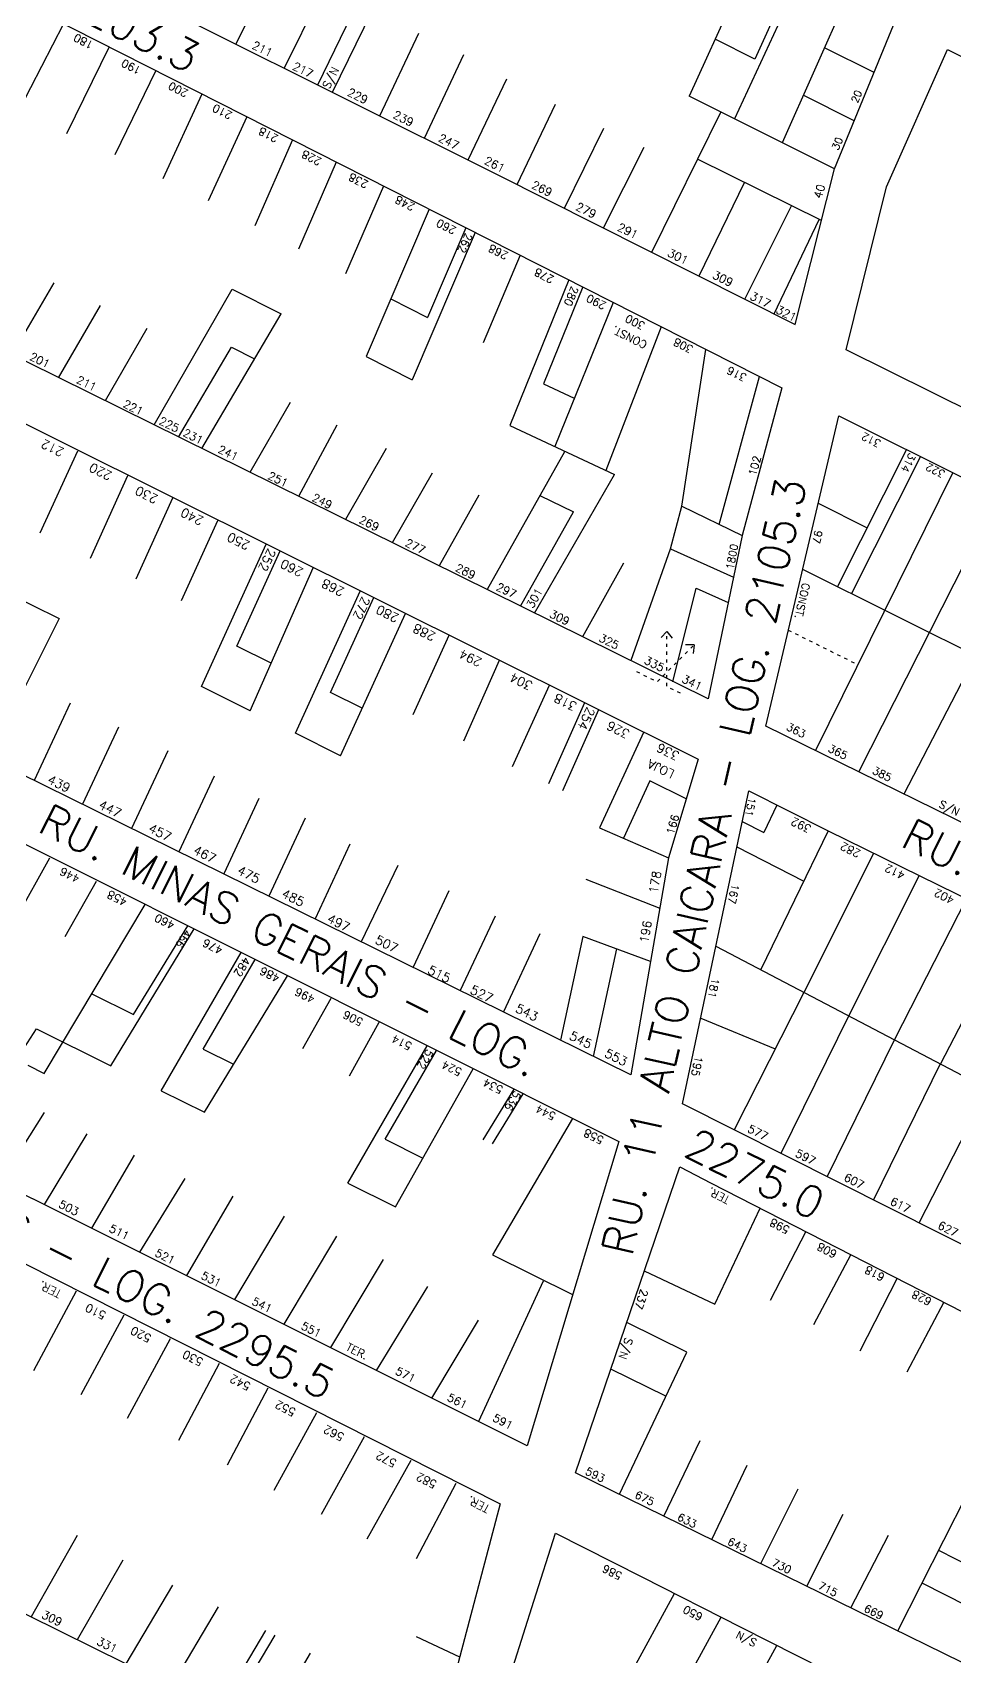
# Model space of a CAD drawing. Extents: x 714896 to 749292, y 8417558 to 8447149.
# Drawn here: x 741088 to 741264.9, y 8424591.9 to 8424903.6 of the extents above; entities that cross this region are included whole.
import ezdxf

# ---------------------------------------------------------------- set-up
doc = ezdxf.new("R2010")
doc.units = 0
doc.header["$MEASUREMENT"] = 0
doc.linetypes.add('ACAD_ISO03W100', pattern=[30, 12, -18])
for name, color, linetype in [('LOTE', 7, 'CONTINUOUS'), ('NUM-PORTA', 7, 'CONTINUOUS'), ('QUADRA', 6, 'CONTINUOUS'), ('TEXTO', 7, 'CONTINUOUS'), ('TEXTODERUA', 3, 'CONTINUOUS')]:
    doc.layers.add(name, color=color, linetype=linetype)
doc.styles.add('ROMANS', font='ROMANS.SHX', dxfattribs={"height": 1.5})

msp = doc.modelspace()

# ---------------------------------------------------------------- linework, layer by layer
at = {"layer": 'LOTE', "color": 7}
for p, q in [((741154.02, 8424955.35, 529.53), (741126.96, 8424901.45, 523.85)), ((741163.06, 8424950.95, 529.53), (741136.25, 8424896.81, 523.86)), ((741226.84, 8424919.72, 529.53), (741213.95, 8424891.41, 524.08)), ((741235.74, 8424915.34, 529.53), (741222.69, 8424887.04, 525.34)), ((741234.49, 8424915.96, 529.53), (741226.55, 8424898.52, 526.18)), ((741142.69, 8424893.59, 523.86), (741150.34, 8424909.25, 525.11)), ((741244.52, 8424911.01, 529.54), (741231.82, 8424882.48, 525.07)), ((741093.9, 8424905.29, 531.92), (741065.76, 8424850.83, 531.93)), ((741145.55, 8424892.16, 523.86), (741153.15, 8424907.72, 525.11)), ((741154.6, 8424887.64, 523.86), (741162.06, 8424903.5, 525.13)), ((741226.55, 8424898.52, 526.18), (741218.93, 8424902.34, 525.66)), ((741102.64, 8424900.87, 531.92), (741094.51, 8424884.17, 531.11)), ((741163.18, 8424883.35, 523.86), (741170.72, 8424899.38, 525.14)), ((741249.44, 8424895.96, 524.53), (741239.94, 8424900.71, 524.91)), ((741111.62, 8424896.32, 531.92), (741103.79, 8424880.18, 530.94)), ((741171.53, 8424879.18, 523.86), (741178.99, 8424894.74, 525.11)), ((741120.48, 8424891.82, 531.92), (741112.99, 8424875.53, 530.79)), ((741180.93, 8424874.46, 523.86), (741188.34, 8424889.85, 525.09)), ((741241.87, 8424877.45, 524.53), (741213.95, 8424891.41, 525.65)), ((741245.65, 8424886.7, 524.53), (741235.87, 8424891.59, 524.92)), ((741129.1, 8424887.45, 531.92), (741121.67, 8424871.33, 530.66)), ((741206.81, 8424861.45, 523.86), (741220.03, 8424888.37, 525.4)), ((741190.03, 8424869.89, 523.86), (741197.62, 8424885.28, 525.06)), ((741137.84, 8424883.02, 531.92), (741130.64, 8424866.55, 530.52)), ((741197.53, 8424866.12, 523.86), (741205.36, 8424881.63, 525.04)), ((741146.22, 8424878.77, 531.92), (741139.02, 8424862.07, 530.36)), ((741239.36, 8424867.53, 524.14), (741215.67, 8424879.25, 525.06)), ((741155.31, 8424874.16, 531.92), (741148, 8424857.31, 530.18)), ((741215.86, 8424856.89, 523.85), (741224.55, 8424874.84, 524.94)), ((741164.05, 8424869.73, 531.92), (741151.97, 8424841.42, 528.66)), ((741224.66, 8424852.46, 523.85), (741233.63, 8424870.36, 524.71)), ((741172.91, 8424865.24, 531.92), (741160.81, 8424836.98, 528.25)), ((741171.12, 8424866.14, 531.92), (741163.76, 8424848.93, 529.68)), ((741230.25, 8424849.65, 523.85), (741238.94, 8424867.75, 524.22)), ((741181.53, 8424860.86, 531.92), (741174.45, 8424844.05, 529.48)), ((741084.09, 8424841.78, 531.93), (741092.09, 8424855.6, 530.94)), ((741190.86, 8424856.14, 531.92), (741179.55, 8424828.18, 527.25)), ((741111.29, 8424828.34, 531.93), (741126.28, 8424854.33, 531.93)), ((741193.53, 8424854.78, 531.92), (741186.01, 8424836.2, 528.81)), ((741092.95, 8424837.33, 531.93), (741101, 8424851.25, 530.67)), ((741120.47, 8424823.75, 531.94), (741135.66, 8424849.62, 531.93)), ((741199.36, 8424851.82, 531.92), (741188.16, 8424824.14, 526.57)), ((741101.94, 8424832.96, 531.93), (741109.99, 8424846.88, 530.67)), ((741208.57, 8424847.15, 531.92), (741197.95, 8424819.55, 528.25)), ((741116, 8424825.96, 531.92), (741126.13, 8424843.21, 529.96)), ((741212.55, 8424812.69, 525.78), (741217.19, 8424842.78, 531.92)), ((741219.75, 8424809.18, 524.33), (741227.45, 8424837.58, 531.92)), ((741129.73, 8424819.24, 531.93), (741137.46, 8424832.69, 530.22)), ((741139.07, 8424814.62, 531.93), (741146.45, 8424828.29, 530.03)), ((741089.46, 8424807.55, 525.04), (741096.65, 8424823.35, 532.16)), ((741148.06, 8424810.19, 531.93), (741155.86, 8424823.83, 529.79)), ((741175.26, 8424796.75, 531.93), (741190.11, 8424823.22, 525.82)), ((741255.65, 8424823.59, 523.63), (741242.43, 8424797.26, 523.64)), ((741258.33, 8424822.25, 523.63), (741245.12, 8424795.92, 523.64)), ((741099.06, 8424802.74, 525.53), (741106.24, 8424818.58, 532.16)), ((741157.04, 8424805.75, 531.93), (741164.7, 8424819.11, 529.54)), ((741184.31, 8424792.16, 531.96), (741199.61, 8424818.76, 524.66)), ((741238.23, 8424765.75, 521.76), (741264.58, 8424819.12, 523.63)), ((741166.03, 8424801.31, 531.93), (741173.65, 8424814.89, 529.2)), ((741107.86, 8424798.76, 525.93), (741114.9, 8424814.27, 532.16)), ((741185.34, 8424814.72, 525.58), (741191.79, 8424811.6, 527.64)), ((741210.4, 8424804.51, 526), (741212.55, 8424812.69, 525.78)), ((741212.55, 8424812.69, 525.78), (741224.13, 8424807.1, 523.08)), ((741238.71, 8424813.25, 524.29), (741248.11, 8424808.57, 523.97)), ((741246.55, 8424761.67, 521.76), (741273.37, 8424814.73, 523.63)), ((741116.57, 8424794.6, 526.21), (741123.54, 8424809.98, 532.16)), ((741181.63, 8424793.5, 531.93), (741191.79, 8424811.6, 527.75)), ((741282.44, 8424810.2, 523.63), (741255.15, 8424757.44, 521.76)), ((741120.37, 8424778.07, 521.94), (741132.77, 8424805.39, 532.16)), ((741127.2, 8424785.85, 525.33), (741135.49, 8424804.11, 532.16)), ((741202.82, 8424783.15, 531.93), (741210.4, 8424804.51, 526)), ((741210.4, 8424804.51, 526), (741222.46, 8424799.08, 523.15)), ((741129.74, 8424773.42, 522.16), (741141.81, 8424800.89, 532.16)), ((741193.59, 8424787.7, 531.93), (741201.43, 8424801.82, 527.4)), ((741235.74, 8424800.6, 524.29), (741357.45, 8424739.95, 520.17)), ((741138.43, 8424769.09, 532.16), (741150.84, 8424796.41, 532.16)), ((741210.8, 8424779, 531.93), (741215.32, 8424796.94, 525.01)), ((741215.32, 8424796.94, 524.6), (741221.44, 8424794.19, 523.15)), ((741145.17, 8424776.91, 525.67), (741153.47, 8424795.19, 532.16)), ((741093.05, 8424791.16, 520.57), (741079.66, 8424764.32, 520.57)), ((741147.06, 8424764.8, 532.16), (741159.51, 8424792.1, 532.16)), ((741161.03, 8424772.71, 526.76), (741167.94, 8424787.91, 532.16)), ((741170.73, 8424767.63, 526.68), (741177.56, 8424783.13, 532.16)), ((741180.04, 8424762.74, 526.54), (741187.17, 8424778.35, 532.16)), ((741095.22, 8424774.85, 521.91), (741088.3, 8424760.05, 520.57)), ((741187.03, 8424759.49, 526.36), (741193.93, 8424775.01, 532.16)), ((741189.71, 8424758.14, 526.36), (741196.61, 8424773.66, 532.16)), ((741104.44, 8424770.25, 522.13), (741097.54, 8424755.49, 520.57)), ((741205.24, 8424769.37, 532.16), (741196.76, 8424750.94, 525.53)), ((741113.93, 8424765.75, 522.33), (741106.97, 8424750.83, 520.57)), ((741122.79, 8424760.87, 522.43), (741116.01, 8424746.37, 520.57)), ((741206.42, 8424759.98), (741201.34, 8424748.94, 525.53)), ((741131.42, 8424756.55, 522.54), (741124.65, 8424742.1, 520.57)), ((741140.31, 8424752.79, 522.71), (741133.32, 8424737.82, 520.57)), ((741230.8, 8424755.31, 527.62), (741228.26, 8424750.07)), ((741196.76, 8424750.94, 525.53), (741210.03, 8424745.16, 524.16)), ((741240.62, 8424750.34, 521.39), (741227.7, 8424723.77, 521.26)), ((741148.88, 8424747.83, 522.73), (741142.17, 8424733.46, 520.57)), ((741084.93, 8424733.79, 525.75), (741091.28, 8424745.17, 529.04)), ((741158.08, 8424743.7, 522.87), (741151.02, 8424729.08, 520.57)), ((741249.35, 8424746.05, 521.39), (741236, 8424719.44, 521.21)), ((741094.24, 8424730.08, 525.95), (741100.25, 8424740.69, 529.04)), ((741194.13, 8424741.1, 524.47), (741208.33, 8424735.5, 523.91)), ((741258.08, 8424741.77, 521.39), (741244.62, 8424714.94, 521.17)), ((741167.87, 8424738.84, 522.96), (741160.98, 8424724.17, 520.57)), ((741253.41, 8424710.36, 521.15), (741267.18, 8424737.31, 521.39)), ((741090.23, 8424703.79, 519.55), (741109.56, 8424736.25, 529.09)), ((741176.72, 8424733.97, 523.01), (741170.05, 8424719.69, 520.57)), ((741103, 8424705.27, 521.25), (741119, 8424731.53, 529.08)), ((741107.34, 8424715.08, 523.99), (741117.75, 8424732.15, 529.08)), ((741185.31, 8424730.59, 523.19), (741178.31, 8424715.62, 520.57)), ((741276.28, 8424732.85, 521.39), (741262.18, 8424705.61, 521.12)), ((741193.55, 8424730.09, 523.59), (741189.28, 8424710.2, 520.57)), ((741206.55, 8424725.3, 523.79), (741193.55, 8424730.09, 523.59)), ((741200.01, 8424727.71, 3.14), (741195.57, 8424707.05)), ((741219.1, 8424728.24, 521.39), (741253.36, 8424710.25, 521.15)), ((741112.66, 8424700.48, 521.13), (741127.98, 8424727.03, 529.07)), ((741120.71, 8424708.45, 523.91), (741130.66, 8424725.68, 529.07)), ((741120.96, 8424696.37, 520.98), (741136.92, 8424722.55, 529.07)), ((741099.32, 8424719.05, 529.06), (741107.34, 8424715.08, 523.99)), ((741139.81, 8424708.59, 526.05), (741145.24, 8424718.26, 529.04)), ((741236, 8424719.44, 521.21), (741222.57, 8424692.98, 520.86)), ((741072.57, 8424687.42, 519.72), (741088.75, 8424712.33, 523.3)), ((741088.75, 8424712.33, 519.96), (741103, 8424705.27, 520.41)), ((741148.77, 8424703.33, 525.8), (741154.46, 8424713.66, 529.04)), ((741216.18, 8424714.4, 521.39), (741230.44, 8424708.5, 521.16)), ((741244.62, 8424714.94, 521.17), (741231.57, 8424688.44, 520.86)), ((741148.44, 8424682.75, 520.1), (741163.67, 8424709.07, 529.04)), ((741240.44, 8424683.97, 520.86), (741253.41, 8424710.36, 521.15)), ((741253.36, 8424710.25, 521.15), (741298, 8424686.74, 521.03)), ((741120.71, 8424708.45, 523.91), (741126.56, 8424705.55, 529.14)), ((741155.6, 8424691.15, 523.25), (741165.48, 8424708.21, 529.04)), ((741262.13, 8424705.63, 521.12), (741249.32, 8424679.5, 520.86)), ((741087.07, 8424705.36, 519.96), (741090.23, 8424703.79, 519.97)), ((741157.6, 8424678.2, 519.44), (741172.53, 8424704.65, 529.04)), ((741112.66, 8424700.48, 520.72), (741120.96, 8424696.37, 520.48)), ((741174.42, 8424691.08, 525.15), (741180.36, 8424700.75, 529.04)), ((741176.2, 8424690.26, 525.06), (741182.1, 8424699.88, 529.04)), ((741258.07, 8424675.1, 520.86), (741271.25, 8424700.83, 521.1)), ((741090.17, 8424696.27, 521.77), (741081.68, 8424682.87, 519.72)), ((741191.55, 8424695.16, 529.04), (741176.2, 8424668.99, 522.38)), ((741098.36, 8424692.18, 521.77), (741090.19, 8424678.62, 519.72)), ((741155.6, 8424691.15, 555.08), (741162.87, 8424687.55, 561.57)), ((741107.47, 8424688.13, 521.82), (741099.3, 8424674.07, 519.72)), ((741117.19, 8424683.63, 521.85), (741108.5, 8424669.48, 519.72)), ((741148.44, 8424682.75, 519.7), (741157.6, 8424678.2, 519.44)), ((741126.41, 8424680.25, 521.94), (741117.48, 8424664.99, 519.72)), ((741218.92, 8424659.5, 519.96), (741227.56, 8424677.94, 519.66)), ((741136.26, 8424676.4, 522.01), (741126.71, 8424660.38, 519.72)), ((741146.29, 8424672.55, 521.96), (741136.21, 8424655.63, 519.72)), ((741236.32, 8424673.46, 519.66), (741229.52, 8424660.22, 519.94)), ((741176.2, 8424668.99, 522.38), (741191.59, 8424661.36, 520.25)), ((741244.98, 8424669.02, 519.66), (741237.85, 8424655.56, 519.96)), ((741155.24, 8424668.09, 521.96), (741145.15, 8424651.17, 519.72)), ((741205.36, 8424665.88, 519.66), (741218.92, 8424659.5, 519.96)), ((741088.2, 8424646.79, 524.22), (741096.41, 8424662.09, 527.69)), ((741163.76, 8424662.91, 521.76), (741153.91, 8424646.79, 519.72)), ((741185.93, 8424663.89, 521.37), (741173.53, 8424636.99, 519.72)), ((741253.86, 8424664.48, 519.66), (741246.69, 8424650.5, 519.97)), ((741262.86, 8424659.87, 519.66), (741255.76, 8424646.46, 519.95)), ((741097.3, 8424642.15, 524.18), (741105.54, 8424657.46, 527.69)), ((741173.46, 8424656.43, 521.39), (741164.54, 8424641.48, 519.72)), ((741213.52, 8424650.3, 520.08), (741201.98, 8424655.95, 519.66)), ((741106.19, 8424637.63, 524.13), (741114.46, 8424652.94, 527.69)), ((741200.59, 8424623, 521.79), (741213.52, 8424650.3, 520.08)), ((741254.03, 8424596.76, 521.79), (741281.18, 8424650.49, 519.66)), ((741116.06, 8424633.39, 524.14), (741123.82, 8424648.19, 527.69)), ((741209.51, 8424641.83, 0.39), (741198.94, 8424647.01)), ((741125.37, 8424628.65, 524.02), (741133.18, 8424643.45, 527.69)), ((741134.35, 8424623.81, 523.83), (741142.53, 8424638.71, 527.69)), ((741143.43, 8424619.18, 523.58), (741151.67, 8424634.08, 527.69)), ((741209.11, 8424618.82, 521.79), (741216.07, 8424633.35, 520.53)), ((741152.17, 8424614.46, 523.18), (741160.59, 8424629.56, 527.69)), ((741218.29, 8424614.31, 521.79), (741225.07, 8424628.62, 520.63)), ((741161.67, 8424610.66, 522.59), (741169.28, 8424625.15, 527.69)), ((741227.7, 8424609.69, 521.79), (741234.86, 8424624.06, 520.65)), ((741236.55, 8424605.35, 521.79), (741243.52, 8424619.2, 520.67)), ((741096.54, 8424615.06, 521.5), (741087.68, 8424599.48, 519.59)), ((741244.96, 8424601.22, 521.79), (741252.19, 8424615.18, 520.62)), ((741287.41, 8424599.14, 519.1), (741261.84, 8424612.19, 520.81)), ((741105.29, 8424610.38, 521.45), (741096.56, 8424595.09, 519.59)), ((741284.23, 8424592.9, 519.1), (741258.65, 8424605.95, 520.81)), ((741114.8, 8424605.58, 521.4), (741105.88, 8424590.47, 519.59)), ((741123.57, 8424601.42, 521.36), (741114.56, 8424586.18, 519.59)), ((741132.64, 8424596.83, 521.27), (741123.66, 8424581.67, 519.59)), ((741134.43, 8424595.95, 521.27), (741125.46, 8424580.79, 519.59)), ((741169.94, 8424591.75, 519.63), (741161.66, 8424595.61, 521.08)), ((741141.27, 8424592.47, 521.14), (741132.34, 8424577.38, 519.59))]:
    msp.add_line(p, q, dxfattribs=at)
at = {"layer": 'LOTE', "color": 7, "linetype": 'ACAD_ISO03W100', "ltscale": 0.05}
msp.add_line((741232.99, 8424788.92, 524.29), (741246.37, 8424782.25, 523.84), dxfattribs=at)
at = {"layer": 'LOTE', "color": 7, "flags": 128}
for points, elevation in [([(741126.28, 8424854.33), (741135.66, 8424849.62)], 531.93), ([(741156.69, 8424852.48), (741163.76, 8424848.93)], 531.93), ([(741126.13, 8424843.21), (741130.59, 8424840.97)], 531.93), ([(741151.97, 8424841.42), (741160.81, 8424836.98)], 531.93), ([(741186.01, 8424836.2), (741191.92, 8424833.42)], 528.25), ([(741179.55, 8424828.18), (741199.61, 8424818.76)], 528.25), ([(741082.7, 8424796.26), (741093.05, 8424791.16)], 520.57), ([(741133.77, 8424782.58), (741127.2, 8424785.85)], 532.16), ([(741129.74, 8424773.42), (741120.37, 8424778.07)], 532.16), ([(741151.21, 8424773.91), (741145.17, 8424776.91)], 532.16), ([(741147.06, 8424764.8), (741138.43, 8424769.09)], 532.16)]:
    msp.add_lwpolyline(points, dxfattribs=dict(at, elevation=elevation))
at = {"layer": 'LOTE', "color": 5, "flags": 128}
for points in [[(741209.71, 8424788.65), (741208.56, 8424787.51)], [(741209.71, 8424788.65), (741210.71, 8424787.34)]]:
    msp.add_lwpolyline(points, dxfattribs=at)
at = {"layer": 'LOTE', "color": 5, "linetype": 'ACAD_ISO03W100', "ltscale": 0.05, "flags": 128}
msp.add_lwpolyline([(741212.28, 8424776.78), (741209.69, 8424778.06), (741209.71, 8424788.65)], dxfattribs=at)
at = {"layer": 'LOTE', "color": 3, "linetype": 'ACAD_ISO03W100', "ltscale": 0.05, "flags": 128}
msp.add_lwpolyline([(741203.88, 8424780.94), (741207.82, 8424778.98), (741214.91, 8424786.06)], dxfattribs=at)
at = {"layer": 'LOTE', "color": 3, "flags": 128}
for points in [[(741214.91, 8424786.06), (741213.29, 8424786.06)], [(741214.91, 8424786.06), (741214.7, 8424784.42)]]:
    msp.add_lwpolyline(points, dxfattribs=at)
at = {"layer": 'LOTE', "color": 7, "linetype": 'CONTINUOUS', "flags": 128}
for points in [[(741213.42, 8424756.49), (741206.42, 8424759.98)], [(741223.12, 8424747.28), (741235.94, 8424740.71)]]:
    msp.add_lwpolyline(points, dxfattribs=at)
at = {"layer": 'LOTE', "color": 7, "flags": 128}
msp.add_lwpolyline([(741224.15, 8424752.17), (741228.26, 8424750.07)], dxfattribs=at)
at = {"layer": 'LOTE', "color": 7, "ltscale": 0.2}
for points in [[(741194.13, 8424572.74), (741211.17, 8424603.93)], [(741205.43, 8424572.57), (741220.09, 8424599.41)], [(741216.14, 8424567.15), (741230.79, 8424593.98)]]:
    msp.add_lwpolyline(points, dxfattribs=at)
at = {"layer": 'QUADRA', "color": 6}
for points in [[(741193.98, 8424935.91), (741117.9, 8424973.08), (741090.96, 8424919.44), (741177.12, 8424876.38), (741234.33, 8424847.6), (741241.87, 8424877.45), (741253.74, 8424906.47), (741193.98, 8424935.91)], [(741095.7, 8424904.39), (741231.73, 8424835.41), (741224.13, 8424807.1), (741217.59, 8424775.69), (741057.33, 8424854.99), (741085.97, 8424909.28), (741095.7, 8424904.39)], [(741263.51, 8424900.34), (741403.28, 8424830.58), (741376.47, 8424776.99), (741244.09, 8424842.72), (741251.84, 8424874.03), (741263.51, 8424900.34)], [(741053.06, 8424845.2), (741215.72, 8424764.16), (741210.03, 8424745.16), (741202.74, 8424703.51), (741026.69, 8424790.46), (741053.06, 8424845.2)], [(741242.67, 8424830.07), (741370.66, 8424766.18), (741344.22, 8424713.68), (741228.65, 8424770.45), (741242.67, 8424830.07)], [(741021.1, 8424780.57), (741200.49, 8424690.71), (741182.88, 8424632.32), (740993.06, 8424727.14), (741021.1, 8424780.57)], [(741240.62, 8424750.34), (741338.89, 8424702.14), (741312.18, 8424647.84), (741212.7, 8424697.95), (741225.39, 8424758.05), (741240.62, 8424750.34)], [(740989.16, 8424716.45), (741177.7, 8424621.15), (741162.25, 8424562.58), (740961.71, 8424661.82), (740989.16, 8424716.45)], [(741218.21, 8424682.73), (741306.8, 8424637.37), (741279.79, 8424584.11), (741192.17, 8424627.13), (741212.15, 8424685.85), (741218.21, 8424682.73)]]:
    msp.add_lwpolyline(points, close=True, dxfattribs=at)
at = {"layer": 'QUADRA'}
msp.add_lwpolyline([(741252.93, 8424526.09), (741248.13, 8424517.31), (741234.7, 8424524), (741221.28, 8424530.68), (741203.37, 8424539.6), (741193.53, 8424544.5), (741182.22, 8424550.13), (741169.61, 8424556.41), (741172.85, 8424566.68), (741178.23, 8424583.67), (741184.18, 8424602.5), (741188.3, 8424615.52), (741204.85, 8424607.13), (741224.02, 8424597.42), (741239.8, 8424589.42), (741250.41, 8424584.04), (741259.33, 8424579.51), (741268.25, 8424574.99), (741277.17, 8424570.47), (741269.51, 8424556.44), (741262.51, 8424543.64), (741257.72, 8424534.86), (741252.93, 8424526.09)], close=True, dxfattribs=at)

# ---------------------------------------------------------------- texts
at = {"layer": 'NUM-PORTA', "color": 7, "style": 'ROMANS'}
for s, height, rotation, p in [('180', 1.504, 153.1137, (741099.8, 8424901.73)), ('211', 1.571, 333.4765, (741129.93, 8424900.67)), ('190', 1.504, 153.1308, (741108.96, 8424896.85)), ('217', 1.571, 333.4749, (741137.7, 8424896.65)), ('S/N', 1.571, 62.9875, (741144.9, 8424892.66)), ('200', 1.504, 153.1377, (741117.98, 8424892.47)), ('229', 1.571, 333.4832, (741148.22, 8424891.65)), ('210', 1.504, 153.1418, (741126.44, 8424888.22)), ('20', 1.4, 66.8796, (741246.26, 8424889.98)), ('239', 1.571, 333.4871, (741156.98, 8424887.33)), ('218', 1.504, 153.1445, (741135.3, 8424883.78)), ('247', 1.571, 333.4862, (741165.67, 8424882.86)), ('30', 1.4, 66.8796, (741242.56, 8424880.93)), ('228', 1.504, 153.1589, (741143.56, 8424879.36)), ('261', 1.571, 333.4913, (741174.49, 8424878.51)), ('238', 1.504, 153.1551, (741152.57, 8424874.97)), ('269', 1.571, 333.491, (741183.57, 8424873.85)), ('40', 1.558, 74.7989, (741239.37, 8424871.65)), ('248', 1.504, 153.1486, (741161.48, 8424870.64)), ('279', 1.571, 333.4975, (741192.04, 8424869.68)), ('260', 1.504, 153.1345, (741169.41, 8424866.14)), ('262', 1.504, 245.6907, (741171.09, 8424865.28)), ('291', 1.571, 333.5047, (741200.04, 8424865.73)), ('268', 1.503, 153.1302, (741179.39, 8424861.28)), ('301', 1.571, 333.5043, (741209.65, 8424860.81)), ('278', 1.503, 153.1534, (741188.19, 8424856.72)), ('309', 1.571, 333.5075, (741218.27, 8424856.57)), ('280', 1.503, 246.7075, (741191.42, 8424855.08)), ('290', 1.503, 153.1686, (741198.18, 8424851.7)), ('317', 1.571, 333.477, (741225.47, 8424852.51)), ('300', 1.503, 153.2176, (741205.65, 8424847.81)), ('321', 1.57, 333.4533, (741230.45, 8424849.89)), ('308', 1.503, 153.2462, (741214.88, 8424843.32)), ('201', 1.536, 333.6905, (741087.25, 8424840.91)), ('211', 1.536, 333.6905, (741096.23, 8424836.46)), ('316', 1.502, 153.6595, (741225.15, 8424837.88)), ('221', 1.537, 333.7082, (741105.18, 8424831.83)), ('225', 1.537, 333.7128, (741112.08, 8424828.56)), ('231', 1.537, 333.7128, (741116.68, 8424826.28)), ('212', 1.735, 153.5934, (741094.17, 8424823.64)), ('241', 1.536, 333.7179, (741123.39, 8424823.1)), ('312', 1.47, 153.3702, (741250.9, 8424825.21)), ('102', 1.5, 74.3651, (741226.75, 8424818.4)), ('314', 1.47, 243.3702, (741256.23, 8424823.07)), ('220', 1.735, 153.5908, (741103.41, 8424819.1)), ('251', 1.537, 333.834, (741132.97, 8424818.03)), ('322', 1.47, 153.3702, (741263.22, 8424819.36)), ('230', 1.735, 153.5918, (741112.23, 8424814.65)), ('249', 1.537, 333.834, (741141.45, 8424813.84)), ('240', 1.735, 153.5878, (741120.95, 8424810.47)), ('269', 1.536, 333.8432, (741150.44, 8424809.58)), ('250', 1.735, 153.5953, (741129.88, 8424805.75)), ('277', 1.536, 333.8474, (741159.32, 8424805.16)), ('97', 1.471, 257.1672, (741238.11, 8424808.17)), ('252', 1.735, 243.5953, (741133.2, 8424804.76, 531.43)), ('260', 1.735, 153.5978, (741140.09, 8424800.6)), ('1800', 1.448, 79.1843, (741222.44, 8424800.43)), ('289', 1.536, 333.8523, (741168.96, 8424800.36)), ('268', 1.735, 153.5949, (741147.99, 8424796.85)), ('297', 1.535, 333.8706, (741176.78, 8424796.69)), ('301', 1.535, 60.4054, (741183.97, 8424792.96)), ('272', 1.735, 244.9121, (741151.27, 8424795.52)), ('280', 1.735, 153.5922, (741158.45, 8424791.81)), ('288', 1.735, 153.5968, (741165.5, 8424788.24)), ('309', 1.535, 333.8677, (741187, 8424791.49)), ('325', 1.534, 333.8771, (741196.49, 8424786.89)), ('294', 1.734, 153.6195, (741174.37, 8424783.32)), ('335', 1.532, 333.853, (741205.18, 8424782.58)), ('304', 1.734, 153.6167, (741184.09, 8424778.81)), ('341', 1.532, 333.853, (741212.41, 8424779)), ('318', 1.734, 153.6174, (741192.59, 8424774.84)), ('254', 1.734, 243.6174, (741194.45, 8424774.31)), ('326', 1.731, 153.6727, (741202.71, 8424769.54)), ('363', 1.475, 333.4288, (741232.48, 8424769.84)), ('336', 1.718, 153.927, (741212.27, 8424765.33)), ('365', 1.479, 333.7062, (741240.47, 8424765.68)), ('385', 1.479, 333.7583, (741248.95, 8424761.45)), ('439', 1.734, 333.7325, (741090.67, 8424759.63)), ('447', 1.734, 333.7327, (741100.46, 8424754.79)), ('151', 1.4, 258.0608, (741225.42, 8424756.85)), ('S/N', 1.48, 333.8003, (741261.74, 8424754.98, 521.76)), ('166', 1.5, 73.4974, (741210.98, 8424749.55)), ('392', 1.54, 153.7844, (741237.53, 8424751.27)), ('457', 1.733, 333.7348, (741110.05, 8424750.27)), ('467', 1.733, 333.736, (741118.63, 8424746.08)), ('282', 1.54, 153.7844, (741247.01, 8424746.52)), ('446', 1.532, 153.4005, (741097.22, 8424741.67)), ('475', 1.733, 333.7398, (741127.09, 8424742.18)), ('412', 1.54, 153.7844, (741255.54, 8424742.34)), ('178', 1.67, 79.8461, (741207.88, 8424738.26)), ('458', 1.531, 153.398, (741106.29, 8424737.23)), ('485', 1.733, 333.7387, (741135.59, 8424737.73)), ('167', 1.498, 258.0608, (741222.14, 8424740.28)), ('402', 1.54, 153.7856, (741265.01, 8424737.59)), ('460', 1.532, 153.4145, (741115.41, 8424732.75)), ('497', 1.734, 333.7339, (741144.31, 8424732.92)), ('466', 1.4, 238.0932, (741117.27, 8424731.57)), ('196', 1.67, 79.8637, (741206.06, 8424728.74)), ('476', 1.531, 153.3873, (741124.63, 8424727.95)), ('507', 1.733, 333.7434, (741153.54, 8424728.86)), ('482', 1.531, 238.5901, (741128.57, 8424726.34)), ('515', 1.734, 333.7312, (741163.62, 8424723.08)), ('486', 1.531, 153.4001, (741135.6, 8424722.58)), ('181', 1.498, 258.0608, (741218.32, 8424722.23)), ('496', 1.531, 153.3888, (741142.32, 8424718.57)), ('527', 1.734, 333.7385, (741171.76, 8424719.27)), ('506', 1.531, 153.3979, (741151.55, 8424714.16)), ('543', 1.731, 333.7712, (741180.46, 8424715.7)), ('514', 1.531, 153.3896, (741160.92, 8424709.53)), ('545', 1.728, 333.8224, (741190.79, 8424710.45)), ('522', 1.53, 239.3998, (741163.66, 8424708.59, 528.36)), ('524', 1.53, 153.3476, (741170.49, 8424704.58)), ('553', 1.728, 333.8224, (741197.57, 8424707.1)), ('195', 1.499, 258.0622, (741215.13, 8424707.2)), ('534', 1.53, 153.2945, (741178.41, 8424701.15)), ('536', 1.531, 239.0637, (741180.45, 8424700.61)), ('544', 1.527, 153.1443, (741188.52, 8424696.08)), ('577', 1.549, 333.1656, (741225.02, 8424692.66)), ('558', 1.527, 153.1443, (741197.72, 8424691.47)), ('597', 1.551, 333.1778, (741234.17, 8424687.95)), ('607', 1.551, 333.1778, (741243.49, 8424683.34)), ('503', 1.534, 333.3856, (741092.84, 8424678.18)), ('617', 1.551, 333.1778, (741252.37, 8424678.73)), ('511', 1.533, 333.3713, (741102.5, 8424673.53)), ('598', 1.518, 152.8523, (741233.39, 8424674.25)), ('627', 1.551, 333.1778, (741261.51, 8424674.13)), ('521', 1.533, 333.3546, (741111.3, 8424668.85)), ('608', 1.518, 152.8523, (741242.48, 8424669.6)), ('531', 1.533, 333.3553, (741120.17, 8424664.47)), ('618', 1.518, 152.8585, (741251.65, 8424665.16)), ('237', 1.522, 251.2012, (741204.71, 8424662.53)), ('628', 1.518, 152.8525, (741260.66, 8424660.48)), ('510', 1.57, 153.0916, (741102.21, 8424657.86)), ('541', 1.533, 333.352, (741129.9, 8424659.54)), ('551', 1.533, 333.352, (741139.35, 8424654.81)), ('520', 1.57, 153.0891, (741110.9, 8424653.47)), ('S/N', 1.522, 251.2012, (741201.75, 8424653.22)), ('530', 1.57, 153.0976, (741120.87, 8424648.9)), ('571', 1.532, 333.2818, (741157.44, 8424646.15)), ('542', 1.57, 153.0919, (741129.96, 8424644.24)), ('552', 1.569, 153.0634, (741138.62, 8424639.27)), ('561', 1.531, 333.2129, (741167.38, 8424641.1)), ('591', 1.524, 332.8124, (741176.12, 8424637.17)), ('562', 1.568, 153.044, (741147.93, 8424634.51)), ('572', 1.567, 153.0116, (741157.96, 8424629.48)), ('593', 1.5, 333.904, (741193.88, 8424626.92)), ('582', 1.565, 152.9345, (741165.68, 8424625.41)), ('675', 1.485, 333.8469, (741203.39, 8424622.42)), ('633', 1.483, 333.841, (741211.54, 8424618.14)), ('643', 1.5, 333.8309, (741221.16, 8424613.44)), ('586', 1.5, 152.9891, (741201.24, 8424607.82)), ('730', 1.483, 333.8309, (741229.69, 8424609.37)), ('715', 1.483, 333.8274, (741238.57, 8424604.96)), ('309', 1.558, 333.6338, (741089.56, 8424599.38)), ('650', 1.5, 152.9891, (741216.73, 8424599.96)), ('669', 1.483, 333.8231, (741247.34, 8424600.59)), ('S/N', 1.5, 152.9891, (741227.12, 8424594.99))]:
    msp.add_text(s, height=height, rotation=rotation, dxfattribs=at).set_placement(p)
at = {"layer": 'NUM-PORTA', "style": 'ROMANS'}
msp.add_text('331', height=1.558, rotation=333.6259, dxfattribs=at).set_placement((741100.12, 8424594.25))
at = {"layer": 'TEXTO', "style": 'ROMANS'}
for s, height, rotation, p in [('CONST.', 1.501, 153.7266, (741206.05, 8424844.21)), ('LOJA', 1.694, 154.4116, (741211.29, 8424761.87)), ('TER.', 1.518, 152.8555, (741221.93, 8424680.03)), ('TER.', 1.57, 153.0906, (741093.68, 8424662.03)), ('TER.', 1.533, 333.335, (741147.95, 8424650.75)), ('TER.', 1.555, 152.6387, (741175.84, 8424620.73))]:
    msp.add_text(s, height=height, rotation=rotation, dxfattribs=at).set_placement(p)
at = {"layer": 'TEXTO', "color": 7, "style": 'ROMANS'}
msp.add_text('CONST.', height=1.471, rotation=257.1672, dxfattribs=at).set_placement((741235.73, 8424798.07))
at = {"layer": 'TEXTODERUA', "style": 'ROMANS'}
for s, rotation, p in [('RU. RIO GRANDE DO SUL - LOG. 2203.3', 333.4977, (740969.34, 8424969.81)), ('RU. 11 ALTO CAICARA - LOG. 2105.3   ', 77.2725, (741202.97, 8424668.5)), ('RU. MINAS GERAIS - LOG.', 333.3601, (741088.67, 8424750.38)), ('RU. RIO GRANDE DO', 333.2431, (741254.26, 8424747.58)), ('RU. GOIAS - LOG. 2295.5', 333.4133, (741049.25, 8424688.37)), ('2275.0', 333.3601, (741212.61, 8424688.16))]:
    msp.add_text(s, height=6, rotation=rotation, dxfattribs=at).set_placement(p)

doc.saveas('drawing.dxf')
